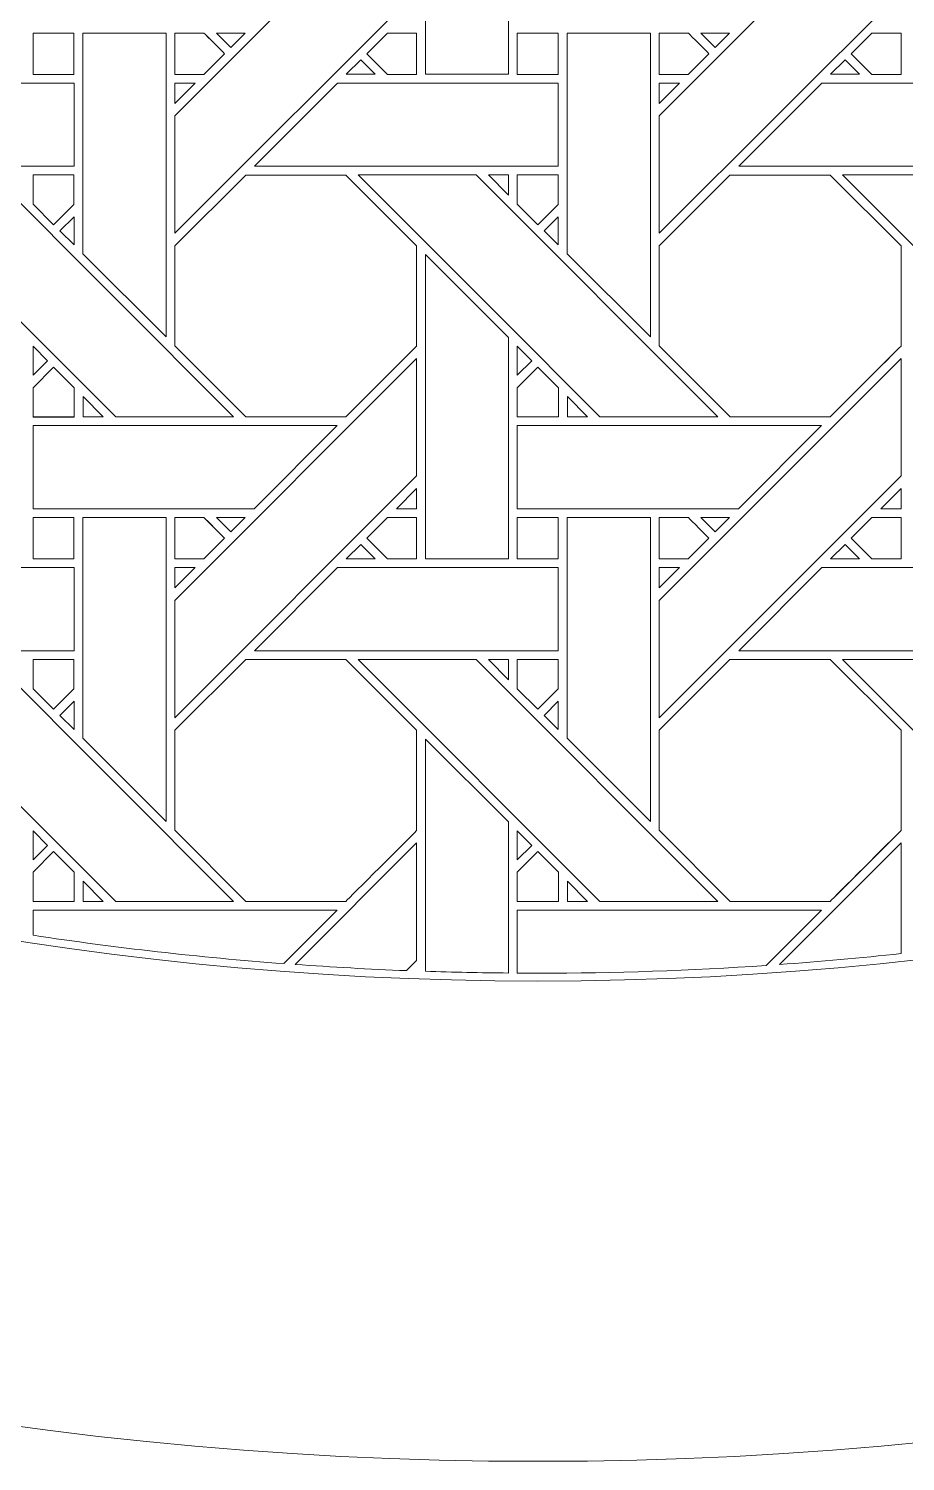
# Model space of a CAD drawing. Header units: inches. Extents: x 4.9 to 19.9, y 1.6 to 16.6.
# Drawn here: x 11.385 to 13.103, y 1.595 to 4.4 of the extents above; entities that cross this region are included whole.
import ezdxf

# ---------------------------------------------------------------- set-up
doc = ezdxf.new("R2010")
doc.units = ezdxf.units.IN
doc.header["$MEASUREMENT"] = 0
doc.layers.add('Design', color=7, linetype='Continuous', lineweight=0)

msp = doc.modelspace()

# ---------------------------------------------------------------- linework, layer by layer
at = {"layer": 'Design'}
for points, knots in [([(12.3829, 16.5948), (8.2407, 16.5948), (4.8829, 13.2369), (4.8829, 9.0948), (4.8829, 4.9526), (8.2407, 1.5948), (12.3829, 1.5948), (16.525, 1.5948), (19.8829, 4.9526), (19.8829, 9.0948), (19.8829, 13.2369), (16.525, 16.5948), (12.3829, 16.5948)], [0, 0, 0, 0, 1, 1, 1, 2, 2, 2, 3, 3, 3, 4, 4, 4, 4]), ([(12.3829, 15.6543), (8.7601, 15.6543), (5.8233, 12.7175), (5.8233, 9.0948), (5.8233, 5.472), (8.7601, 2.5353), (12.3829, 2.5353), (16.0056, 2.5353), (18.9424, 5.472), (18.9424, 9.0948), (18.9424, 12.7175), (16.0056, 15.6543), (12.3829, 15.6543)], [0, 0, 0, 0, 1, 1, 1, 2, 2, 2, 3, 3, 3, 4, 4, 4, 4]), ([(12.3252, 4.7444), (12.3252, 4.7444), (12.3252, 4.3108), (12.3252, 4.3108), (12.3252, 4.3108), (12.1625, 4.3108), (12.1625, 4.3108), (12.1625, 4.3108), (12.1625, 4.9066), (12.1625, 4.9066), (12.1625, 4.9066), (12.3252, 4.7444), (12.3252, 4.7444)], [0, 0, 0, 0, 1, 1, 1, 2, 2, 2, 3, 3, 3, 4, 4, 4, 4]), ([(11.6717, 4.2294), (11.6717, 4.2294), (12.1453, 4.7031), (12.1453, 4.7031), (12.1453, 4.7031), (12.1453, 4.473), (12.1453, 4.473), (12.1453, 4.473), (11.6717, 3.9994), (11.6717, 3.9994), (11.6717, 3.9994), (11.6717, 4.2294), (11.6717, 4.2294)], [0, 0, 0, 0, 1, 1, 1, 2, 2, 2, 3, 3, 3, 4, 4, 4, 4]), ([(12.6204, 3.9994), (12.6204, 3.9994), (12.6204, 4.2294), (12.6204, 4.2294), (12.6204, 4.2294), (13.0941, 4.7031), (13.0941, 4.7031), (13.0941, 4.7031), (13.0941, 4.473), (13.0941, 4.473), (13.0941, 4.473), (12.6204, 3.9994), (12.6204, 3.9994)], [0, 0, 0, 0, 1, 1, 1, 2, 2, 2, 3, 3, 3, 4, 4, 4, 4]), ([(11.3938, 4.3107), (11.3938, 4.3107), (11.3938, 4.3915), (11.3938, 4.3915), (11.3938, 4.3915), (11.474, 4.3915), (11.474, 4.3915), (11.474, 4.3915), (11.474, 4.3107), (11.474, 4.3107), (11.474, 4.3107), (11.3938, 4.3107), (11.3938, 4.3107)], [0, 0, 0, 0, 1, 1, 1, 2, 2, 2, 3, 3, 3, 4, 4, 4, 4]), ([(11.3938, 4.3915), (11.3938, 4.3915), (11.474, 4.3915), (11.474, 4.3915), (11.474, 4.3915), (11.474, 4.3107), (11.474, 4.3107), (11.474, 4.3107), (11.3938, 4.3107), (11.3938, 4.3107), (11.3938, 4.3107), (11.3938, 4.3915), (11.3938, 4.3915)], [0, 0, 0, 0, 1, 1, 1, 2, 2, 2, 3, 3, 3, 4, 4, 4, 4]), ([(11.6545, 4.3916), (11.6545, 4.3916), (11.6545, 3.7964), (11.6545, 3.7964), (11.6545, 3.7964), (11.4916, 3.9594), (11.4916, 3.9594), (11.4916, 3.9594), (11.4916, 4.3916), (11.4916, 4.3916), (11.4916, 4.3916), (11.6545, 4.3916), (11.6545, 4.3916)], [0, 0, 0, 0, 1, 1, 1, 2, 2, 2, 3, 3, 3, 4, 4, 4, 4]), ([(11.7287, 4.3915), (11.7339, 4.3864), (11.7646, 4.3556), (11.7691, 4.3512), (11.7691, 4.3512), (11.7286, 4.3107), (11.7286, 4.3107), (11.7286, 4.3107), (11.6717, 4.3107), (11.6717, 4.3107), (11.6717, 4.3107), (11.6717, 4.3915), (11.6717, 4.3915), (11.6717, 4.3915), (11.7287, 4.3915), (11.7287, 4.3915)], [0, 0, 0, 0, 1, 1, 1, 2, 2, 2, 3, 3, 3, 4, 4, 4, 5, 5, 5, 5]), ([(11.7691, 4.3512), (11.7691, 4.3512), (11.7286, 4.3107), (11.7286, 4.3107), (11.7286, 4.3107), (11.6717, 4.3107), (11.6717, 4.3107), (11.6717, 4.3107), (11.6717, 4.3915), (11.6717, 4.3915), (11.6717, 4.3915), (11.7287, 4.3915), (11.7287, 4.3915), (11.7337, 4.3865), (11.7645, 4.3557), (11.7691, 4.3512)], [0, 0, 0, 0, 1, 1, 1, 2, 2, 2, 3, 3, 3, 4, 4, 4, 5, 5, 5, 5]), ([(11.7531, 4.3916), (11.7531, 4.3916), (11.8095, 4.3916), (11.8095, 4.3916), (11.8095, 4.3916), (11.7813, 4.3634), (11.7813, 4.3634), (11.7813, 4.3634), (11.7531, 4.3916), (11.7531, 4.3916)], [0, 0, 0, 0, 1, 1, 1, 2, 2, 2, 3, 3, 3, 3]), ([(12.0882, 4.3107), (12.0882, 4.3107), (12.0479, 4.3511), (12.0479, 4.3511), (12.0479, 4.3511), (12.0883, 4.3915), (12.0883, 4.3915), (12.0883, 4.3915), (12.1453, 4.3915), (12.1453, 4.3915), (12.1453, 4.3915), (12.1453, 4.3107), (12.1453, 4.3107), (12.1453, 4.3107), (12.0882, 4.3107), (12.0882, 4.3107)], [0, 0, 0, 0, 1, 1, 1, 2, 2, 2, 3, 3, 3, 4, 4, 4, 5, 5, 5, 5]), ([(12.0479, 4.3511), (12.0479, 4.3511), (12.0883, 4.3915), (12.0883, 4.3915), (12.0883, 4.3915), (12.1453, 4.3915), (12.1453, 4.3915), (12.1453, 4.3915), (12.1453, 4.3107), (12.1453, 4.3107), (12.1453, 4.3107), (12.0882, 4.3107), (12.0882, 4.3107), (12.0882, 4.3107), (12.0479, 4.3511), (12.0479, 4.3511)], [0, 0, 0, 0, 1, 1, 1, 2, 2, 2, 3, 3, 3, 4, 4, 4, 5, 5, 5, 5]), ([(12.3425, 4.3915), (12.3425, 4.3915), (12.4228, 4.3915), (12.4228, 4.3915), (12.4228, 4.3915), (12.4228, 4.3107), (12.4228, 4.3107), (12.4228, 4.3107), (12.3425, 4.3107), (12.3425, 4.3107), (12.3425, 4.3107), (12.3425, 4.3915), (12.3425, 4.3915)], [0, 0, 0, 0, 1, 1, 1, 2, 2, 2, 3, 3, 3, 4, 4, 4, 4]), ([(12.4228, 4.3915), (12.4228, 4.3915), (12.4228, 4.3107), (12.4228, 4.3107), (12.4228, 4.3107), (12.3425, 4.3107), (12.3425, 4.3107), (12.3425, 4.3107), (12.3425, 4.3915), (12.3425, 4.3915), (12.3425, 4.3915), (12.4228, 4.3915), (12.4228, 4.3915)], [0, 0, 0, 0, 1, 1, 1, 2, 2, 2, 3, 3, 3, 4, 4, 4, 4]), ([(12.6032, 4.3916), (12.6032, 4.3916), (12.6032, 3.7964), (12.6032, 3.7964), (12.6032, 3.7964), (12.4403, 3.9594), (12.4403, 3.9594), (12.4403, 3.9594), (12.4403, 4.3916), (12.4403, 4.3916), (12.4403, 4.3916), (12.6032, 4.3916), (12.6032, 4.3916)], [0, 0, 0, 0, 1, 1, 1, 2, 2, 2, 3, 3, 3, 4, 4, 4, 4]), ([(12.6775, 4.3915), (12.6826, 4.3864), (12.7134, 4.3556), (12.7178, 4.3512), (12.7178, 4.3512), (12.6774, 4.3107), (12.6774, 4.3107), (12.6774, 4.3107), (12.6204, 4.3107), (12.6204, 4.3107), (12.6204, 4.3107), (12.6204, 4.3915), (12.6204, 4.3915), (12.6204, 4.3915), (12.6775, 4.3915), (12.6775, 4.3915)], [0, 0, 0, 0, 1, 1, 1, 2, 2, 2, 3, 3, 3, 4, 4, 4, 5, 5, 5, 5]), ([(12.6204, 4.3915), (12.6204, 4.3915), (12.6775, 4.3915), (12.6775, 4.3915), (12.6826, 4.3864), (12.7134, 4.3556), (12.7178, 4.3512), (12.7178, 4.3512), (12.6774, 4.3107), (12.6774, 4.3107), (12.6774, 4.3107), (12.6204, 4.3107), (12.6204, 4.3107), (12.6204, 4.3107), (12.6204, 4.3915), (12.6204, 4.3915)], [0, 0, 0, 0, 1, 1, 1, 2, 2, 2, 3, 3, 3, 4, 4, 4, 5, 5, 5, 5]), ([(12.7583, 4.3916), (12.7583, 4.3916), (12.73, 4.3634), (12.73, 4.3634), (12.73, 4.3634), (12.7018, 4.3916), (12.7018, 4.3916), (12.7018, 4.3916), (12.7583, 4.3916), (12.7583, 4.3916)], [0, 0, 0, 0, 1, 1, 1, 2, 2, 2, 3, 3, 3, 3]), ([(13.037, 4.3107), (13.037, 4.3107), (12.9966, 4.3511), (12.9966, 4.3511), (12.9966, 4.3511), (13.037, 4.3915), (13.037, 4.3915), (13.037, 4.3915), (13.0941, 4.3915), (13.0941, 4.3915), (13.0941, 4.3915), (13.0941, 4.3107), (13.0941, 4.3107), (13.0941, 4.3107), (13.037, 4.3107), (13.037, 4.3107)], [0, 0, 0, 0, 1, 1, 1, 2, 2, 2, 3, 3, 3, 4, 4, 4, 5, 5, 5, 5]), ([(12.9966, 4.3511), (12.9966, 4.3511), (13.037, 4.3915), (13.037, 4.3915), (13.037, 4.3915), (13.0941, 4.3915), (13.0941, 4.3915), (13.0941, 4.3915), (13.0941, 4.3107), (13.0941, 4.3107), (13.0941, 4.3107), (13.037, 4.3107), (13.037, 4.3107), (13.037, 4.3107), (12.9966, 4.3511), (12.9966, 4.3511)], [0, 0, 0, 0, 1, 1, 1, 2, 2, 2, 3, 3, 3, 4, 4, 4, 5, 5, 5, 5]), ([(12.064, 4.3108), (12.064, 4.3108), (12.0075, 4.3108), (12.0075, 4.3108), (12.0075, 4.3108), (12.0358, 4.339), (12.0358, 4.339), (12.0358, 4.339), (12.064, 4.3108), (12.064, 4.3108)], [0, 0, 0, 0, 1, 1, 1, 2, 2, 2, 3, 3, 3, 3]), ([(13.0127, 4.3108), (13.0127, 4.3108), (12.9562, 4.3108), (12.9562, 4.3108), (12.9562, 4.3108), (12.9845, 4.339), (12.9845, 4.339), (12.9845, 4.339), (13.0127, 4.3108), (13.0127, 4.3108)], [0, 0, 0, 0, 1, 1, 1, 2, 2, 2, 3, 3, 3, 3]), ([(10.8788, 4.1308), (10.8788, 4.1308), (11.0416, 4.2936), (11.0416, 4.2936), (11.0416, 4.2936), (11.4741, 4.2936), (11.4741, 4.2936), (11.4741, 4.2936), (11.4741, 4.1308), (11.4741, 4.1308), (11.4741, 4.1308), (10.8788, 4.1308), (10.8788, 4.1308)], [0, 0, 0, 0, 1, 1, 1, 2, 2, 2, 3, 3, 3, 4, 4, 4, 4]), ([(11.7115, 4.2936), (11.7115, 4.2936), (11.6717, 4.2538), (11.6717, 4.2538), (11.6717, 4.2538), (11.6717, 4.2936), (11.6717, 4.2936), (11.6717, 4.2936), (11.7115, 4.2936), (11.7115, 4.2936)], [0, 0, 0, 0, 1, 1, 1, 2, 2, 2, 3, 3, 3, 3]), ([(11.8275, 4.1308), (11.8275, 4.1308), (11.9904, 4.2936), (11.9904, 4.2936), (11.9904, 4.2936), (12.4228, 4.2936), (12.4228, 4.2936), (12.4228, 4.2936), (12.4228, 4.1308), (12.4228, 4.1308), (12.4228, 4.1308), (11.8275, 4.1308), (11.8275, 4.1308)], [0, 0, 0, 0, 1, 1, 1, 2, 2, 2, 3, 3, 3, 4, 4, 4, 4]), ([(12.6602, 4.2936), (12.6602, 4.2936), (12.6204, 4.2538), (12.6204, 4.2538), (12.6204, 4.2538), (12.6204, 4.2936), (12.6204, 4.2936), (12.6204, 4.2936), (12.6602, 4.2936), (12.6602, 4.2936)], [0, 0, 0, 0, 1, 1, 1, 2, 2, 2, 3, 3, 3, 3]), ([(12.7762, 4.1308), (12.7762, 4.1308), (12.9391, 4.2936), (12.9391, 4.2936), (12.9391, 4.2936), (13.3715, 4.2936), (13.3715, 4.2936), (13.3715, 4.2936), (13.3715, 4.1308), (13.3715, 4.1308), (13.3715, 4.1308), (12.7762, 4.1308), (12.7762, 4.1308)], [0, 0, 0, 0, 1, 1, 1, 2, 2, 2, 3, 3, 3, 4, 4, 4, 4]), ([(11.3565, 3.84), (11.3565, 3.84), (11.0821, 4.1137), (11.0821, 4.1137), (11.0821, 4.1137), (11.313, 4.1137), (11.313, 4.1137), (11.313, 4.1137), (11.7867, 3.64), (11.7867, 3.64), (11.7867, 3.64), (11.5557, 3.64), (11.5557, 3.64), (11.5557, 3.64), (11.3565, 3.84), (11.3565, 3.84)], [0, 0, 0, 0, 1, 1, 1, 2, 2, 2, 3, 3, 3, 4, 4, 4, 5, 5, 5, 5]), ([(11.474, 4.1137), (11.474, 4.1137), (11.474, 4.0561), (11.474, 4.0561), (11.474, 4.0561), (11.4341, 4.0161), (11.4341, 4.0161), (11.4341, 4.0161), (11.3938, 4.0564), (11.3938, 4.0564), (11.3938, 4.0564), (11.3938, 4.1137), (11.3938, 4.1137), (11.3938, 4.1137), (11.474, 4.1137), (11.474, 4.1137)], [0, 0, 0, 0, 1, 1, 1, 2, 2, 2, 3, 3, 3, 4, 4, 4, 5, 5, 5, 5]), ([(11.4341, 4.0161), (11.4341, 4.0161), (11.3938, 4.0564), (11.3938, 4.0564), (11.3938, 4.0564), (11.3938, 4.1137), (11.3938, 4.1137), (11.3938, 4.1137), (11.474, 4.1137), (11.474, 4.1137), (11.474, 4.1137), (11.474, 4.0561), (11.474, 4.0561), (11.474, 4.0561), (11.4341, 4.0161), (11.4341, 4.0161)], [0, 0, 0, 0, 1, 1, 1, 2, 2, 2, 3, 3, 3, 4, 4, 4, 5, 5, 5, 5]), ([(11.8104, 4.1136), (11.8104, 4.1136), (12.0066, 4.1136), (12.0066, 4.1136), (12.0066, 4.1136), (12.1453, 3.9749), (12.1453, 3.9749), (12.1453, 3.9749), (12.1453, 3.7787), (12.1453, 3.7787), (12.1275, 3.7608), (12.0156, 3.649), (12.0066, 3.64), (12.0066, 3.64), (11.8109, 3.64), (11.8109, 3.64), (11.8109, 3.64), (11.6717, 3.7793), (11.6717, 3.7793), (11.6717, 3.7793), (11.6717, 3.9749), (11.6717, 3.9749), (11.6717, 3.9749), (11.8104, 4.1136), (11.8104, 4.1136)], [0, 0, 0, 0, 1, 1, 1, 2, 2, 2, 3, 3, 3, 4, 4, 4, 5, 5, 5, 6, 6, 6, 7, 7, 7, 8, 8, 8, 8]), ([(11.6717, 3.9749), (11.6717, 3.9749), (11.8104, 4.1136), (11.8104, 4.1136), (11.8104, 4.1136), (12.0066, 4.1136), (12.0066, 4.1136), (12.0066, 4.1136), (12.1453, 3.9749), (12.1453, 3.9749), (12.1453, 3.9749), (12.1453, 3.7787), (12.1453, 3.7787), (12.1275, 3.7608), (12.0156, 3.649), (12.0066, 3.64), (12.0066, 3.64), (11.8109, 3.64), (11.8109, 3.64), (11.8109, 3.64), (11.6717, 3.7793), (11.6717, 3.7793), (11.6717, 3.7793), (11.6717, 3.9749), (11.6717, 3.9749)], [0, 0, 0, 0, 1, 1, 1, 2, 2, 2, 3, 3, 3, 4, 4, 4, 5, 5, 5, 6, 6, 6, 7, 7, 7, 8, 8, 8, 8]), ([(12.3052, 3.84), (12.3052, 3.84), (12.0308, 4.1137), (12.0308, 4.1137), (12.0308, 4.1137), (12.2618, 4.1137), (12.2618, 4.1137), (12.2618, 4.1137), (12.7354, 3.64), (12.7354, 3.64), (12.7354, 3.64), (12.5044, 3.64), (12.5044, 3.64), (12.5044, 3.64), (12.3052, 3.84), (12.3052, 3.84)], [0, 0, 0, 0, 1, 1, 1, 2, 2, 2, 3, 3, 3, 4, 4, 4, 5, 5, 5, 5]), ([(12.3253, 4.1137), (12.3253, 4.1137), (12.3253, 4.0739), (12.3253, 4.0739), (12.3253, 4.0739), (12.2859, 4.1137), (12.2859, 4.1137), (12.2859, 4.1137), (12.3253, 4.1137), (12.3253, 4.1137)], [0, 0, 0, 0, 1, 1, 1, 2, 2, 2, 3, 3, 3, 3]), ([(12.4228, 4.1137), (12.4228, 4.1137), (12.4228, 4.0561), (12.4228, 4.0561), (12.4228, 4.0561), (12.3828, 4.0161), (12.3828, 4.0161), (12.3828, 4.0161), (12.3425, 4.0564), (12.3425, 4.0564), (12.3425, 4.0564), (12.3425, 4.1137), (12.3425, 4.1137), (12.3425, 4.1137), (12.4228, 4.1137), (12.4228, 4.1137)], [0, 0, 0, 0, 1, 1, 1, 2, 2, 2, 3, 3, 3, 4, 4, 4, 5, 5, 5, 5]), ([(12.3828, 4.0161), (12.3828, 4.0161), (12.3425, 4.0564), (12.3425, 4.0564), (12.3425, 4.0564), (12.3425, 4.1137), (12.3425, 4.1137), (12.3425, 4.1137), (12.4228, 4.1137), (12.4228, 4.1137), (12.4228, 4.1137), (12.4228, 4.0561), (12.4228, 4.0561), (12.4228, 4.0561), (12.3828, 4.0161), (12.3828, 4.0161)], [0, 0, 0, 0, 1, 1, 1, 2, 2, 2, 3, 3, 3, 4, 4, 4, 5, 5, 5, 5]), ([(12.7591, 4.1136), (12.7591, 4.1136), (12.9553, 4.1136), (12.9553, 4.1136), (12.9553, 4.1136), (13.0941, 3.9749), (13.0941, 3.9749), (13.0941, 3.9749), (13.0941, 3.7787), (13.0941, 3.7787), (13.0763, 3.7608), (12.9643, 3.649), (12.9553, 3.64), (12.9553, 3.64), (12.7596, 3.64), (12.7596, 3.64), (12.7596, 3.64), (12.6204, 3.7793), (12.6204, 3.7793), (12.6204, 3.7793), (12.6204, 3.9749), (12.6204, 3.9749), (12.6204, 3.9749), (12.7591, 4.1136), (12.7591, 4.1136)], [0, 0, 0, 0, 1, 1, 1, 2, 2, 2, 3, 3, 3, 4, 4, 4, 5, 5, 5, 6, 6, 6, 7, 7, 7, 8, 8, 8, 8]), ([(12.6204, 3.7793), (12.6204, 3.7793), (12.6204, 3.9749), (12.6204, 3.9749), (12.6204, 3.9749), (12.7591, 4.1136), (12.7591, 4.1136), (12.7591, 4.1136), (12.9553, 4.1136), (12.9553, 4.1136), (12.9553, 4.1136), (13.0941, 3.9749), (13.0941, 3.9749), (13.0941, 3.9749), (13.0941, 3.7787), (13.0941, 3.7787), (13.0761, 3.7606), (12.9642, 3.6489), (12.9553, 3.64), (12.9553, 3.64), (12.7596, 3.64), (12.7596, 3.64), (12.7596, 3.64), (12.6204, 3.7793), (12.6204, 3.7793)], [0, 0, 0, 0, 1, 1, 1, 2, 2, 2, 3, 3, 3, 4, 4, 4, 5, 5, 5, 6, 6, 6, 7, 7, 7, 8, 8, 8, 8]), ([(13.2539, 3.84), (13.2539, 3.84), (12.9796, 4.1137), (12.9796, 4.1137), (12.9796, 4.1137), (13.2105, 4.1137), (13.2105, 4.1137), (13.2105, 4.1137), (13.6841, 3.64), (13.6841, 3.64), (13.6841, 3.64), (13.4531, 3.64), (13.4531, 3.64), (13.4531, 3.64), (13.2539, 3.84), (13.2539, 3.84)], [0, 0, 0, 0, 1, 1, 1, 2, 2, 2, 3, 3, 3, 4, 4, 4, 5, 5, 5, 5]), ([(11.4741, 4.0318), (11.4741, 4.0318), (11.4741, 3.9767), (11.4741, 3.9767), (11.4741, 3.9767), (11.4463, 4.0041), (11.4463, 4.0041), (11.4463, 4.0041), (11.4741, 4.0318), (11.4741, 4.0318)], [0, 0, 0, 0, 1, 1, 1, 2, 2, 2, 3, 3, 3, 3]), ([(12.4228, 4.0318), (12.4228, 4.0318), (12.4228, 3.9767), (12.4228, 3.9767), (12.4228, 3.9767), (12.395, 4.0041), (12.395, 4.0041), (12.395, 4.0041), (12.4228, 4.0318), (12.4228, 4.0318)], [0, 0, 0, 0, 1, 1, 1, 2, 2, 2, 3, 3, 3, 3]), ([(12.3252, 3.7957), (12.3252, 3.7957), (12.3252, 3.362), (12.3252, 3.362), (12.3252, 3.362), (12.1625, 3.362), (12.1625, 3.362), (12.1625, 3.362), (12.1625, 3.9579), (12.1625, 3.9579), (12.1625, 3.9579), (12.3252, 3.7957), (12.3252, 3.7957)], [0, 0, 0, 0, 1, 1, 1, 2, 2, 2, 3, 3, 3, 4, 4, 4, 4]), ([(11.422, 3.7497), (11.422, 3.7497), (11.3938, 3.7215), (11.3938, 3.7215), (11.3938, 3.7215), (11.3938, 3.7782), (11.3938, 3.7782), (11.3938, 3.7782), (11.422, 3.7497), (11.422, 3.7497)], [0, 0, 0, 0, 1, 1, 1, 2, 2, 2, 3, 3, 3, 3]), ([(12.3425, 3.7215), (12.3425, 3.7215), (12.3425, 3.7782), (12.3425, 3.7782), (12.3425, 3.7782), (12.3707, 3.7497), (12.3707, 3.7497), (12.3707, 3.7497), (12.3425, 3.7215), (12.3425, 3.7215)], [0, 0, 0, 0, 1, 1, 1, 2, 2, 2, 3, 3, 3, 3]), ([(11.3938, 3.6397), (11.3938, 3.6397), (11.3938, 3.6971), (11.3938, 3.6971), (11.3938, 3.6971), (11.4341, 3.7374), (11.4341, 3.7374), (11.4341, 3.7374), (11.4744, 3.6971), (11.4744, 3.6971), (11.4744, 3.6971), (11.4744, 3.6397), (11.4744, 3.6397), (11.4744, 3.6397), (11.3938, 3.6397), (11.3938, 3.6397)], [0, 0, 0, 0, 1, 1, 1, 2, 2, 2, 3, 3, 3, 4, 4, 4, 5, 5, 5, 5]), ([(11.3938, 3.6971), (11.3938, 3.6971), (11.4341, 3.7374), (11.4341, 3.7374), (11.4341, 3.7374), (11.4744, 3.6971), (11.4744, 3.6971), (11.4744, 3.6971), (11.4744, 3.6399), (11.4744, 3.6399), (11.4744, 3.6399), (11.3938, 3.6399), (11.3938, 3.6399), (11.3938, 3.6399), (11.3938, 3.6971), (11.3938, 3.6971)], [0, 0, 0, 0, 1, 1, 1, 2, 2, 2, 3, 3, 3, 4, 4, 4, 5, 5, 5, 5]), ([(11.6717, 3.2807), (11.6717, 3.2807), (12.1453, 3.7543), (12.1453, 3.7543), (12.1453, 3.7543), (12.1453, 3.5243), (12.1453, 3.5243), (12.1453, 3.5243), (11.6717, 3.0506), (11.6717, 3.0506), (11.6717, 3.0506), (11.6717, 3.2807), (11.6717, 3.2807)], [0, 0, 0, 0, 1, 1, 1, 2, 2, 2, 3, 3, 3, 4, 4, 4, 4]), ([(12.3425, 3.6398), (12.3425, 3.6398), (12.3425, 3.6971), (12.3425, 3.6971), (12.3425, 3.6971), (12.3829, 3.7374), (12.3829, 3.7374), (12.3829, 3.7374), (12.4232, 3.6971), (12.4232, 3.6971), (12.4232, 3.6971), (12.4232, 3.6398), (12.4232, 3.6398), (12.4232, 3.6398), (12.3425, 3.6398), (12.3425, 3.6398)], [0, 0, 0, 0, 1, 1, 1, 2, 2, 2, 3, 3, 3, 4, 4, 4, 5, 5, 5, 5]), ([(12.3829, 3.7374), (12.3829, 3.7374), (12.4232, 3.6971), (12.4232, 3.6971), (12.4232, 3.6971), (12.4232, 3.6398), (12.4232, 3.6398), (12.4232, 3.6398), (12.3425, 3.6398), (12.3425, 3.6398), (12.3425, 3.6398), (12.3425, 3.6971), (12.3425, 3.6971), (12.3425, 3.6971), (12.3829, 3.7374), (12.3829, 3.7374)], [0, 0, 0, 0, 1, 1, 1, 2, 2, 2, 3, 3, 3, 4, 4, 4, 5, 5, 5, 5]), ([(12.6204, 3.0506), (12.6204, 3.0506), (12.6204, 3.2807), (12.6204, 3.2807), (12.6204, 3.2807), (13.0941, 3.7543), (13.0941, 3.7543), (13.0941, 3.7543), (13.0941, 3.5243), (13.0941, 3.5243), (13.0941, 3.5243), (12.6204, 3.0506), (12.6204, 3.0506)], [0, 0, 0, 0, 1, 1, 1, 2, 2, 2, 3, 3, 3, 4, 4, 4, 4]), ([(11.5314, 3.64), (11.5314, 3.64), (11.4917, 3.64), (11.4917, 3.64), (11.4917, 3.64), (11.4917, 3.6798), (11.4917, 3.6798), (11.4917, 3.6798), (11.5314, 3.64), (11.5314, 3.64)], [0, 0, 0, 0, 1, 1, 1, 2, 2, 2, 3, 3, 3, 3]), ([(12.4802, 3.64), (12.4802, 3.64), (12.4405, 3.64), (12.4405, 3.64), (12.4405, 3.64), (12.4405, 3.6798), (12.4405, 3.6798), (12.4405, 3.6798), (12.4802, 3.64), (12.4802, 3.64)], [0, 0, 0, 0, 1, 1, 1, 2, 2, 2, 3, 3, 3, 3]), ([(11.3938, 3.4601), (11.3938, 3.4601), (11.3938, 3.6228), (11.3938, 3.6228), (11.3938, 3.6228), (11.9895, 3.6228), (11.9895, 3.6228), (11.9895, 3.6228), (11.8268, 3.4601), (11.8268, 3.4601), (11.8268, 3.4601), (11.3938, 3.4601), (11.3938, 3.4601)], [0, 0, 0, 0, 1, 1, 1, 2, 2, 2, 3, 3, 3, 4, 4, 4, 4]), ([(12.3425, 3.4601), (12.3425, 3.4601), (12.3425, 3.6228), (12.3425, 3.6228), (12.3425, 3.6228), (12.9383, 3.6228), (12.9383, 3.6228), (12.9383, 3.6228), (12.7755, 3.4601), (12.7755, 3.4601), (12.7755, 3.4601), (12.3425, 3.4601), (12.3425, 3.4601)], [0, 0, 0, 0, 1, 1, 1, 2, 2, 2, 3, 3, 3, 4, 4, 4, 4]), ([(12.1056, 3.4601), (12.1056, 3.4601), (12.1453, 3.4999), (12.1453, 3.4999), (12.1453, 3.4999), (12.1453, 3.4601), (12.1453, 3.4601), (12.1453, 3.4601), (12.1056, 3.4601), (12.1056, 3.4601)], [0, 0, 0, 0, 1, 1, 1, 2, 2, 2, 3, 3, 3, 3]), ([(13.0543, 3.4601), (13.0543, 3.4601), (13.0941, 3.4999), (13.0941, 3.4999), (13.0941, 3.4999), (13.0941, 3.4601), (13.0941, 3.4601), (13.0941, 3.4601), (13.0543, 3.4601), (13.0543, 3.4601)], [0, 0, 0, 0, 1, 1, 1, 2, 2, 2, 3, 3, 3, 3]), ([(11.3938, 3.362), (11.3938, 3.362), (11.3938, 3.4428), (11.3938, 3.4428), (11.3938, 3.4428), (11.474, 3.4428), (11.474, 3.4428), (11.474, 3.4428), (11.474, 3.362), (11.474, 3.362), (11.474, 3.362), (11.3938, 3.362), (11.3938, 3.362)], [0, 0, 0, 0, 1, 1, 1, 2, 2, 2, 3, 3, 3, 4, 4, 4, 4]), ([(11.3938, 3.4428), (11.3938, 3.4428), (11.474, 3.4428), (11.474, 3.4428), (11.474, 3.4428), (11.474, 3.362), (11.474, 3.362), (11.474, 3.362), (11.3938, 3.362), (11.3938, 3.362), (11.3938, 3.362), (11.3938, 3.4428), (11.3938, 3.4428)], [0, 0, 0, 0, 1, 1, 1, 2, 2, 2, 3, 3, 3, 4, 4, 4, 4]), ([(11.6545, 3.4428), (11.6545, 3.4428), (11.6545, 2.8477), (11.6545, 2.8477), (11.6545, 2.8477), (11.4916, 3.0106), (11.4916, 3.0106), (11.4916, 3.0106), (11.4916, 3.4428), (11.4916, 3.4428), (11.4916, 3.4428), (11.6545, 3.4428), (11.6545, 3.4428)], [0, 0, 0, 0, 1, 1, 1, 2, 2, 2, 3, 3, 3, 4, 4, 4, 4]), ([(11.7287, 3.4428), (11.7339, 3.4377), (11.7646, 3.4069), (11.7691, 3.4024), (11.7691, 3.4024), (11.7286, 3.362), (11.7286, 3.362), (11.7286, 3.362), (11.6717, 3.362), (11.6717, 3.362), (11.6717, 3.362), (11.6717, 3.4428), (11.6717, 3.4428), (11.6717, 3.4428), (11.7287, 3.4428), (11.7287, 3.4428)], [0, 0, 0, 0, 1, 1, 1, 2, 2, 2, 3, 3, 3, 4, 4, 4, 5, 5, 5, 5]), ([(11.6717, 3.4428), (11.6717, 3.4428), (11.7287, 3.4428), (11.7287, 3.4428), (11.7287, 3.4428), (11.7691, 3.4024), (11.7691, 3.4024), (11.7691, 3.4024), (11.7286, 3.362), (11.7286, 3.362), (11.7286, 3.362), (11.6717, 3.362), (11.6717, 3.362), (11.6717, 3.362), (11.6717, 3.4428), (11.6717, 3.4428)], [0, 0, 0, 0, 1, 1, 1, 2, 2, 2, 3, 3, 3, 4, 4, 4, 5, 5, 5, 5]), ([(11.8095, 3.4428), (11.8095, 3.4428), (11.7813, 3.4147), (11.7813, 3.4147), (11.7813, 3.4147), (11.7531, 3.4428), (11.7531, 3.4428), (11.7531, 3.4428), (11.8095, 3.4428), (11.8095, 3.4428)], [0, 0, 0, 0, 1, 1, 1, 2, 2, 2, 3, 3, 3, 3]), ([(12.0882, 3.362), (12.0882, 3.362), (12.0479, 3.4024), (12.0479, 3.4024), (12.0479, 3.4024), (12.0883, 3.4428), (12.0883, 3.4428), (12.0883, 3.4428), (12.1453, 3.4428), (12.1453, 3.4428), (12.1453, 3.4428), (12.1453, 3.362), (12.1453, 3.362), (12.1453, 3.362), (12.0882, 3.362), (12.0882, 3.362)], [0, 0, 0, 0, 1, 1, 1, 2, 2, 2, 3, 3, 3, 4, 4, 4, 5, 5, 5, 5]), ([(12.0479, 3.4024), (12.0479, 3.4024), (12.0883, 3.4428), (12.0883, 3.4428), (12.0883, 3.4428), (12.1453, 3.4428), (12.1453, 3.4428), (12.1453, 3.4428), (12.1453, 3.362), (12.1453, 3.362), (12.1453, 3.362), (12.0882, 3.362), (12.0882, 3.362), (12.0882, 3.362), (12.0479, 3.4024), (12.0479, 3.4024)], [0, 0, 0, 0, 1, 1, 1, 2, 2, 2, 3, 3, 3, 4, 4, 4, 5, 5, 5, 5]), ([(12.3425, 3.4428), (12.3425, 3.4428), (12.4228, 3.4428), (12.4228, 3.4428), (12.4228, 3.4428), (12.4228, 3.362), (12.4228, 3.362), (12.4228, 3.362), (12.3425, 3.362), (12.3425, 3.362), (12.3425, 3.362), (12.3425, 3.4428), (12.3425, 3.4428)], [0, 0, 0, 0, 1, 1, 1, 2, 2, 2, 3, 3, 3, 4, 4, 4, 4]), ([(12.4228, 3.4428), (12.4228, 3.4428), (12.4228, 3.362), (12.4228, 3.362), (12.4228, 3.362), (12.3425, 3.362), (12.3425, 3.362), (12.3425, 3.362), (12.3425, 3.4428), (12.3425, 3.4428), (12.3425, 3.4428), (12.4228, 3.4428), (12.4228, 3.4428)], [0, 0, 0, 0, 1, 1, 1, 2, 2, 2, 3, 3, 3, 4, 4, 4, 4]), ([(12.6032, 3.4428), (12.6032, 3.4428), (12.6032, 2.8477), (12.6032, 2.8477), (12.6032, 2.8477), (12.4403, 3.0106), (12.4403, 3.0106), (12.4403, 3.0106), (12.4403, 3.4428), (12.4403, 3.4428), (12.4403, 3.4428), (12.6032, 3.4428), (12.6032, 3.4428)], [0, 0, 0, 0, 1, 1, 1, 2, 2, 2, 3, 3, 3, 4, 4, 4, 4]), ([(12.6775, 3.4428), (12.6826, 3.4377), (12.7134, 3.4069), (12.7178, 3.4024), (12.7178, 3.4024), (12.6774, 3.362), (12.6774, 3.362), (12.6774, 3.362), (12.6204, 3.362), (12.6204, 3.362), (12.6204, 3.362), (12.6204, 3.4428), (12.6204, 3.4428), (12.6204, 3.4428), (12.6775, 3.4428), (12.6775, 3.4428)], [0, 0, 0, 0, 1, 1, 1, 2, 2, 2, 3, 3, 3, 4, 4, 4, 5, 5, 5, 5]), ([(12.6204, 3.4428), (12.6204, 3.4428), (12.6775, 3.4428), (12.6775, 3.4428), (12.6826, 3.4377), (12.7134, 3.4069), (12.7178, 3.4024), (12.7178, 3.4024), (12.6774, 3.362), (12.6774, 3.362), (12.6774, 3.362), (12.6204, 3.362), (12.6204, 3.362), (12.6204, 3.362), (12.6204, 3.4428), (12.6204, 3.4428)], [0, 0, 0, 0, 1, 1, 1, 2, 2, 2, 3, 3, 3, 4, 4, 4, 5, 5, 5, 5]), ([(12.7583, 3.4428), (12.7583, 3.4428), (12.73, 3.4146), (12.73, 3.4146), (12.73, 3.4146), (12.7018, 3.4428), (12.7018, 3.4428), (12.7018, 3.4428), (12.7583, 3.4428), (12.7583, 3.4428)], [0, 0, 0, 0, 1, 1, 1, 2, 2, 2, 3, 3, 3, 3]), ([(13.037, 3.362), (13.037, 3.362), (12.9966, 3.4024), (12.9966, 3.4024), (12.9966, 3.4024), (13.037, 3.4428), (13.037, 3.4428), (13.037, 3.4428), (13.0941, 3.4428), (13.0941, 3.4428), (13.0941, 3.4428), (13.0941, 3.362), (13.0941, 3.362), (13.0941, 3.362), (13.037, 3.362), (13.037, 3.362)], [0, 0, 0, 0, 1, 1, 1, 2, 2, 2, 3, 3, 3, 4, 4, 4, 5, 5, 5, 5]), ([(12.9966, 3.4024), (12.9966, 3.4024), (13.037, 3.4428), (13.037, 3.4428), (13.037, 3.4428), (13.0941, 3.4428), (13.0941, 3.4428), (13.0941, 3.4428), (13.0941, 3.362), (13.0941, 3.362), (13.0941, 3.362), (13.037, 3.362), (13.037, 3.362), (13.037, 3.362), (12.9966, 3.4024), (12.9966, 3.4024)], [0, 0, 0, 0, 1, 1, 1, 2, 2, 2, 3, 3, 3, 4, 4, 4, 5, 5, 5, 5]), ([(12.064, 3.362), (12.064, 3.362), (12.0075, 3.362), (12.0075, 3.362), (12.0075, 3.362), (12.0358, 3.3903), (12.0358, 3.3903), (12.0358, 3.3903), (12.064, 3.362), (12.064, 3.362)], [0, 0, 0, 0, 1, 1, 1, 2, 2, 2, 3, 3, 3, 3]), ([(13.0127, 3.362), (13.0127, 3.362), (12.9562, 3.362), (12.9562, 3.362), (12.9562, 3.362), (12.9845, 3.3903), (12.9845, 3.3903), (12.9845, 3.3903), (13.0127, 3.362), (13.0127, 3.362)], [0, 0, 0, 0, 1, 1, 1, 2, 2, 2, 3, 3, 3, 3]), ([(11.0416, 3.3449), (11.0416, 3.3449), (11.4741, 3.3449), (11.4741, 3.3449), (11.4741, 3.3449), (11.4741, 3.1821), (11.4741, 3.1821), (11.4741, 3.1821), (10.8788, 3.1821), (10.8788, 3.1821), (10.8788, 3.1821), (11.0416, 3.3449), (11.0416, 3.3449)], [0, 0, 0, 0, 1, 1, 1, 2, 2, 2, 3, 3, 3, 4, 4, 4, 4]), ([(11.7115, 3.3449), (11.7115, 3.3449), (11.6717, 3.3051), (11.6717, 3.3051), (11.6717, 3.3051), (11.6717, 3.3449), (11.6717, 3.3449), (11.6717, 3.3449), (11.7115, 3.3449), (11.7115, 3.3449)], [0, 0, 0, 0, 1, 1, 1, 2, 2, 2, 3, 3, 3, 3]), ([(11.8275, 3.1821), (11.8275, 3.1821), (11.9904, 3.3449), (11.9904, 3.3449), (11.9904, 3.3449), (12.4228, 3.3449), (12.4228, 3.3449), (12.4228, 3.3449), (12.4228, 3.1821), (12.4228, 3.1821), (12.4228, 3.1821), (11.8275, 3.1821), (11.8275, 3.1821)], [0, 0, 0, 0, 1, 1, 1, 2, 2, 2, 3, 3, 3, 4, 4, 4, 4]), ([(12.6602, 3.3449), (12.6602, 3.3449), (12.6204, 3.3051), (12.6204, 3.3051), (12.6204, 3.3051), (12.6204, 3.3449), (12.6204, 3.3449), (12.6204, 3.3449), (12.6602, 3.3449), (12.6602, 3.3449)], [0, 0, 0, 0, 1, 1, 1, 2, 2, 2, 3, 3, 3, 3]), ([(12.7762, 3.1821), (12.7762, 3.1821), (12.9391, 3.3449), (12.9391, 3.3449), (12.9391, 3.3449), (13.3715, 3.3449), (13.3715, 3.3449), (13.3715, 3.3449), (13.3715, 3.1821), (13.3715, 3.1821), (13.3715, 3.1821), (12.7762, 3.1821), (12.7762, 3.1821)], [0, 0, 0, 0, 1, 1, 1, 2, 2, 2, 3, 3, 3, 4, 4, 4, 4]), ([(11.0821, 3.165), (11.0821, 3.165), (11.313, 3.165), (11.313, 3.165), (11.313, 3.165), (11.7867, 2.6913), (11.7867, 2.6913), (11.7867, 2.6913), (11.5557, 2.6913), (11.5557, 2.6913), (11.5557, 2.6913), (11.0821, 3.165), (11.0821, 3.165)], [0, 0, 0, 0, 1, 1, 1, 2, 2, 2, 3, 3, 3, 4, 4, 4, 4]), ([(11.474, 3.1649), (11.474, 3.1649), (11.474, 3.1073), (11.474, 3.1073), (11.474, 3.1073), (11.4341, 3.0674), (11.4341, 3.0674), (11.4341, 3.0674), (11.3938, 3.1077), (11.3938, 3.1077), (11.3938, 3.1077), (11.3938, 3.1649), (11.3938, 3.1649), (11.3938, 3.1649), (11.474, 3.1649), (11.474, 3.1649)], [0, 0, 0, 0, 1, 1, 1, 2, 2, 2, 3, 3, 3, 4, 4, 4, 5, 5, 5, 5]), ([(11.4341, 3.0674), (11.4341, 3.0674), (11.3938, 3.1077), (11.3938, 3.1077), (11.3938, 3.1077), (11.3938, 3.1649), (11.3938, 3.1649), (11.3938, 3.1649), (11.474, 3.1649), (11.474, 3.1649), (11.474, 3.1649), (11.474, 3.1073), (11.474, 3.1073), (11.474, 3.1073), (11.4341, 3.0674), (11.4341, 3.0674)], [0, 0, 0, 0, 1, 1, 1, 2, 2, 2, 3, 3, 3, 4, 4, 4, 5, 5, 5, 5]), ([(11.8104, 3.1649), (11.8104, 3.1649), (12.0066, 3.1649), (12.0066, 3.1649), (12.0066, 3.1649), (12.1453, 3.0262), (12.1453, 3.0262), (12.1453, 3.0262), (12.1453, 2.83), (12.1453, 2.83), (12.1275, 2.812), (12.0156, 2.7003), (12.0066, 2.6913), (12.0066, 2.6913), (11.8109, 2.6913), (11.8109, 2.6913), (11.8109, 2.6913), (11.6717, 2.8305), (11.6717, 2.8305), (11.6717, 2.8305), (11.6717, 3.0262), (11.6717, 3.0262), (11.6717, 3.0262), (11.8104, 3.1649), (11.8104, 3.1649)], [0, 0, 0, 0, 1, 1, 1, 2, 2, 2, 3, 3, 3, 4, 4, 4, 5, 5, 5, 6, 6, 6, 7, 7, 7, 8, 8, 8, 8]), ([(11.6717, 2.8305), (11.6717, 2.8305), (11.6717, 3.0262), (11.6717, 3.0262), (11.6717, 3.0262), (11.8104, 3.1649), (11.8104, 3.1649), (11.8104, 3.1649), (12.0066, 3.1649), (12.0066, 3.1649), (12.0066, 3.1649), (12.1453, 3.0262), (12.1453, 3.0262), (12.1453, 3.0262), (12.1453, 2.83), (12.1453, 2.83), (12.1275, 2.812), (12.0156, 2.7003), (12.0066, 2.6913), (12.0066, 2.6913), (11.8109, 2.6913), (11.8109, 2.6913), (11.8109, 2.6913), (11.6717, 2.8305), (11.6717, 2.8305)], [0, 0, 0, 0, 1, 1, 1, 2, 2, 2, 3, 3, 3, 4, 4, 4, 5, 5, 5, 6, 6, 6, 7, 7, 7, 8, 8, 8, 8]), ([(12.0308, 3.165), (12.0308, 3.165), (12.2618, 3.165), (12.2618, 3.165), (12.2618, 3.165), (12.7354, 2.6913), (12.7354, 2.6913), (12.7354, 2.6913), (12.5044, 2.6913), (12.5044, 2.6913), (12.5044, 2.6913), (12.0308, 3.165), (12.0308, 3.165)], [0, 0, 0, 0, 1, 1, 1, 2, 2, 2, 3, 3, 3, 4, 4, 4, 4]), ([(12.3253, 3.165), (12.3253, 3.165), (12.3253, 3.1251), (12.3253, 3.1251), (12.3253, 3.1251), (12.2859, 3.165), (12.2859, 3.165), (12.2859, 3.165), (12.3253, 3.165), (12.3253, 3.165)], [0, 0, 0, 0, 1, 1, 1, 2, 2, 2, 3, 3, 3, 3]), ([(12.4228, 3.1649), (12.4228, 3.1649), (12.4228, 3.1073), (12.4228, 3.1073), (12.4228, 3.1073), (12.3828, 3.0674), (12.3828, 3.0674), (12.3828, 3.0674), (12.3425, 3.1077), (12.3425, 3.1077), (12.3425, 3.1077), (12.3425, 3.1649), (12.3425, 3.1649), (12.3425, 3.1649), (12.4228, 3.1649), (12.4228, 3.1649)], [0, 0, 0, 0, 1, 1, 1, 2, 2, 2, 3, 3, 3, 4, 4, 4, 5, 5, 5, 5]), ([(12.3828, 3.0674), (12.3828, 3.0674), (12.3425, 3.1077), (12.3425, 3.1077), (12.3425, 3.1077), (12.3425, 3.1649), (12.3425, 3.1649), (12.3425, 3.1649), (12.4228, 3.1649), (12.4228, 3.1649), (12.4228, 3.1649), (12.4228, 3.1073), (12.4228, 3.1073), (12.4228, 3.1073), (12.3828, 3.0674), (12.3828, 3.0674)], [0, 0, 0, 0, 1, 1, 1, 2, 2, 2, 3, 3, 3, 4, 4, 4, 5, 5, 5, 5]), ([(12.7591, 3.1649), (12.7591, 3.1649), (12.9553, 3.1649), (12.9553, 3.1649), (12.9553, 3.1649), (13.0941, 3.0262), (13.0941, 3.0262), (13.0941, 3.0262), (13.0941, 2.83), (13.0941, 2.83), (13.0763, 2.812), (12.9643, 2.7003), (12.9553, 2.6913), (12.9553, 2.6913), (12.7596, 2.6913), (12.7596, 2.6913), (12.7596, 2.6913), (12.6204, 2.8305), (12.6204, 2.8305), (12.6204, 2.8305), (12.6204, 3.0262), (12.6204, 3.0262), (12.6204, 3.0262), (12.7591, 3.1649), (12.7591, 3.1649)], [0, 0, 0, 0, 1, 1, 1, 2, 2, 2, 3, 3, 3, 4, 4, 4, 5, 5, 5, 6, 6, 6, 7, 7, 7, 8, 8, 8, 8]), ([(12.6204, 2.8305), (12.6204, 2.8305), (12.6204, 3.0262), (12.6204, 3.0262), (12.6204, 3.0262), (12.7591, 3.1649), (12.7591, 3.1649), (12.7591, 3.1649), (12.9553, 3.1649), (12.9553, 3.1649), (12.9553, 3.1649), (13.0941, 3.0262), (13.0941, 3.0262), (13.0941, 3.0262), (13.0941, 2.83), (13.0941, 2.83), (13.0757, 2.8115), (12.9639, 2.6999), (12.9553, 2.6913), (12.9553, 2.6913), (12.7596, 2.6913), (12.7596, 2.6913), (12.7596, 2.6913), (12.6204, 2.8305), (12.6204, 2.8305)], [0, 0, 0, 0, 1, 1, 1, 2, 2, 2, 3, 3, 3, 4, 4, 4, 5, 5, 5, 6, 6, 6, 7, 7, 7, 8, 8, 8, 8]), ([(13.4531, 2.6913), (13.4531, 2.6913), (12.9796, 3.165), (12.9796, 3.165), (12.9796, 3.165), (13.2105, 3.165), (13.2105, 3.165), (13.2105, 3.165), (13.6841, 2.6913), (13.6841, 2.6913), (13.6841, 2.6913), (13.4531, 2.6913), (13.4531, 2.6913)], [0, 0, 0, 0, 1, 1, 1, 2, 2, 2, 3, 3, 3, 4, 4, 4, 4]), ([(11.4741, 3.0831), (11.4741, 3.0831), (11.4741, 3.028), (11.4741, 3.028), (11.4741, 3.028), (11.4463, 3.0553), (11.4463, 3.0553), (11.4463, 3.0553), (11.4741, 3.0831), (11.4741, 3.0831)], [0, 0, 0, 0, 1, 1, 1, 2, 2, 2, 3, 3, 3, 3]), ([(12.4228, 3.0831), (12.4228, 3.0831), (12.4228, 3.028), (12.4228, 3.028), (12.4228, 3.028), (12.395, 3.0553), (12.395, 3.0553), (12.395, 3.0553), (12.4228, 3.0831), (12.4228, 3.0831)], [0, 0, 0, 0, 1, 1, 1, 2, 2, 2, 3, 3, 3, 3]), ([(12.3252, 2.551), (12.2708, 2.5515), (12.2166, 2.5526), (12.1625, 2.5544), (12.1625, 2.5544), (12.1625, 3.0091), (12.1625, 3.0091), (12.1625, 3.0091), (12.3252, 2.847), (12.3252, 2.847), (12.3252, 2.847), (12.3252, 2.551), (12.3252, 2.551)], [0, 0, 0, 0, 1, 1, 1, 2, 2, 2, 3, 3, 3, 4, 4, 4, 4]), ([(11.422, 2.8009), (11.422, 2.8009), (11.3938, 2.7728), (11.3938, 2.7728), (11.3938, 2.7728), (11.3938, 2.8295), (11.3938, 2.8295), (11.3938, 2.8295), (11.422, 2.8009), (11.422, 2.8009)], [0, 0, 0, 0, 1, 1, 1, 2, 2, 2, 3, 3, 3, 3]), ([(12.1453, 2.5756), (12.1453, 2.5756), (12.1254, 2.5556), (12.1254, 2.5556), (12.0524, 2.5585), (11.9798, 2.5626), (11.9075, 2.5678), (11.9075, 2.5678), (12.1453, 2.8056), (12.1453, 2.8056), (12.1453, 2.8056), (12.1453, 2.5756), (12.1453, 2.5756)], [0, 0, 0, 0, 1, 1, 1, 2, 2, 2, 3, 3, 3, 4, 4, 4, 4]), ([(12.3707, 2.8009), (12.3707, 2.8009), (12.3425, 2.7728), (12.3425, 2.7728), (12.3425, 2.7728), (12.3425, 2.8295), (12.3425, 2.8295), (12.3425, 2.8295), (12.3707, 2.8009), (12.3707, 2.8009)], [0, 0, 0, 0, 1, 1, 1, 2, 2, 2, 3, 3, 3, 3]), ([(13.0941, 2.589), (13.0151, 2.5804), (12.9358, 2.5733), (12.856, 2.5676), (12.856, 2.5676), (13.0941, 2.8056), (13.0941, 2.8056), (13.0941, 2.8056), (13.0941, 2.589), (13.0941, 2.589)], [0, 0, 0, 0, 1, 1, 1, 2, 2, 2, 3, 3, 3, 3]), ([(11.3938, 2.7483), (11.3938, 2.7483), (11.4341, 2.7887), (11.4341, 2.7887), (11.4341, 2.7887), (11.4744, 2.7483), (11.4744, 2.7483), (11.4744, 2.7483), (11.4744, 2.691), (11.4744, 2.691), (11.4744, 2.691), (11.3938, 2.691), (11.3938, 2.691), (11.3938, 2.691), (11.3938, 2.7483), (11.3938, 2.7483)], [0, 0, 0, 0, 1, 1, 1, 2, 2, 2, 3, 3, 3, 4, 4, 4, 5, 5, 5, 5]), ([(11.3938, 2.7483), (11.3938, 2.7483), (11.4341, 2.7887), (11.4341, 2.7887), (11.4341, 2.7887), (11.4744, 2.7483), (11.4744, 2.7483), (11.4744, 2.7483), (11.4744, 2.6912), (11.4744, 2.6912), (11.4744, 2.6912), (11.3938, 2.6912), (11.3938, 2.6912), (11.3938, 2.6912), (11.3938, 2.7483), (11.3938, 2.7483)], [0, 0, 0, 0, 1, 1, 1, 2, 2, 2, 3, 3, 3, 4, 4, 4, 5, 5, 5, 5]), ([(12.3425, 2.7483), (12.3425, 2.7483), (12.3829, 2.7887), (12.3829, 2.7887), (12.3829, 2.7887), (12.4232, 2.7483), (12.4232, 2.7483), (12.4232, 2.7483), (12.4232, 2.691), (12.4232, 2.691), (12.4232, 2.691), (12.3425, 2.691), (12.3425, 2.691), (12.3425, 2.691), (12.3425, 2.7483), (12.3425, 2.7483)], [0, 0, 0, 0, 1, 1, 1, 2, 2, 2, 3, 3, 3, 4, 4, 4, 5, 5, 5, 5]), ([(12.3425, 2.7483), (12.3425, 2.7483), (12.3829, 2.7887), (12.3829, 2.7887), (12.3829, 2.7887), (12.4232, 2.7483), (12.4232, 2.7483), (12.4232, 2.7483), (12.4232, 2.691), (12.4232, 2.691), (12.4232, 2.691), (12.3425, 2.691), (12.3425, 2.691), (12.3425, 2.691), (12.3425, 2.7483), (12.3425, 2.7483)], [0, 0, 0, 0, 1, 1, 1, 2, 2, 2, 3, 3, 3, 4, 4, 4, 5, 5, 5, 5]), ([(11.5314, 2.6913), (11.5314, 2.6913), (11.4917, 2.6913), (11.4917, 2.6913), (11.4917, 2.6913), (11.4917, 2.7311), (11.4917, 2.7311), (11.4917, 2.7311), (11.5314, 2.6913), (11.5314, 2.6913)], [0, 0, 0, 0, 1, 1, 1, 2, 2, 2, 3, 3, 3, 3]), ([(12.4802, 2.6913), (12.4802, 2.6913), (12.4405, 2.6913), (12.4405, 2.6913), (12.4405, 2.6913), (12.4405, 2.7311), (12.4405, 2.7311), (12.4405, 2.7311), (12.4802, 2.6913), (12.4802, 2.6913)], [0, 0, 0, 0, 1, 1, 1, 2, 2, 2, 3, 3, 3, 3]), ([(11.3938, 2.6249), (11.3938, 2.6249), (11.3938, 2.6741), (11.3938, 2.6741), (11.3938, 2.6741), (11.9895, 2.6741), (11.9895, 2.6741), (11.9895, 2.6741), (11.8848, 2.5693), (11.8848, 2.5693), (11.7193, 2.5818), (11.5556, 2.6004), (11.3938, 2.6249)], [0, 0, 0, 0, 1, 1, 1, 2, 2, 2, 3, 3, 3, 4, 4, 4, 4]), ([(12.3829, 2.5506), (12.3694, 2.5506), (12.356, 2.5508), (12.3425, 2.5509), (12.3425, 2.5509), (12.3425, 2.6741), (12.3425, 2.6741), (12.3425, 2.6741), (12.9382, 2.6741), (12.9382, 2.6741), (12.9382, 2.6741), (12.83, 2.5658), (12.83, 2.5658), (12.6822, 2.5558), (12.5331, 2.5506), (12.3829, 2.5506)], [0, 0, 0, 0, 1, 1, 1, 2, 2, 2, 3, 3, 3, 4, 4, 4, 5, 5, 5, 5])]:
    msp.add_open_spline(points, degree=3, knots=knots, dxfattribs=at)

doc.saveas('drawing.dxf')
